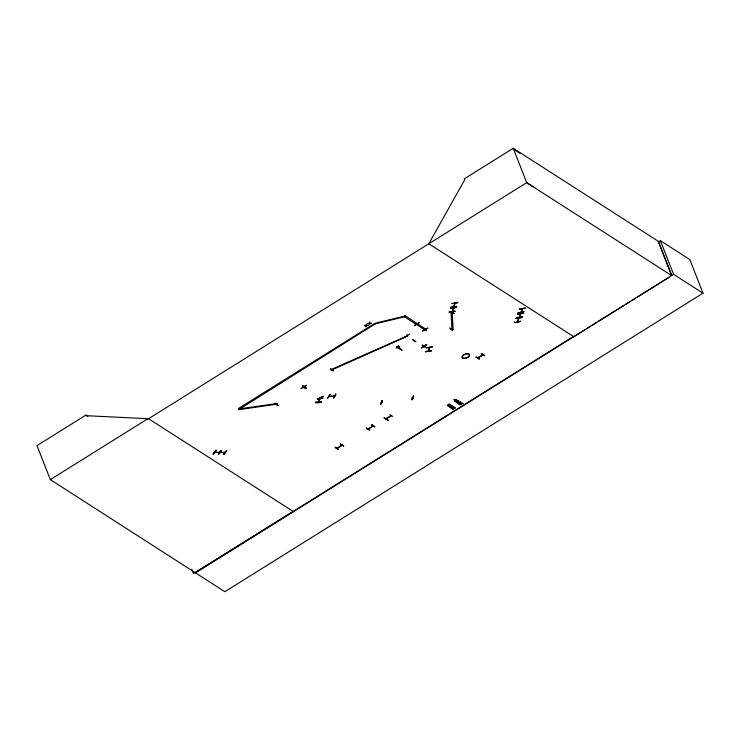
<?xml version="1.0" encoding="UTF-8"?>
<svg xmlns="http://www.w3.org/2000/svg" width="740" height="740" viewBox="0 0 740 740"><rect width="100%" height="100%" fill="white"/><g stroke="black" fill="none" stroke-linecap="round" stroke-linejoin="round"><path stroke-width="1.11" d="M366.43 325.406L366.134 326.756L366.032 325.433M369.769 323.112L369.436 324.693L369.334 323.371M368.113 325.175L366.568 325.461L366.466 324.12M369.778 322.048L369.88 323.399L371.425 323.112M517.584 321.789L517.593 321.031M384.319 417.998C396.566 425.028 375.901 413.382 387.612 419.552M479.122 359.094L476.005 357.096L479.298 358.669M479.344 358.928L476.014 357.124M274.919 403.55C283.337 408.018 274.161 404.16 275.077 403.143M278.212 405.428L275.104 403.439M302.789 386.178L305.87 388.176M366.198 428.293L369.575 430.144L366.374 427.84M422.263 345.219L425.408 347.254L422.216 344.96M423.465 328.68L426.619 330.715L423.262 328.828M425.482 351.851C436.618 348.799 429.69 352.407 425.435 351.398M431.365 350.797L431.318 350.325M213.25 454.11L216.034 450.151M218.346 454.221L221.204 450.493M449.226 312.058L455.072 311.031M456.599 306.157L456.645 306.637L450.817 307.368M456.636 306.628L450.743 307.174M456.682 306.453L450.789 307.609M523.92 311.688L518.111 313.085L523.92 311.642M522.44 316.97L516.585 317.96L522.403 316.517M330.096 394.485L327.589 398.286L330.059 394.244M428.627 351.111L428.562 350.381M429.256 347.939L429.635 347.532L428.645 351.047M520.294 321.077C520.904 321.743 514.134 323.556 514.457 321.983M382.173 400.433L380.767 404.068M382.247 400.645L380.813 404.308M452.121 311.753L453.176 329.947L452.02 330.29L451.049 312.16M453.176 308.525L453.278 307.988L453.454 308.506M453.583 308.182L452.362 311.781M453.879 306.906C454.638 304.001 455.572 303.816 454.591 302.91M519.85 316.868L519.452 317.293L520.618 313.751M521.015 312.391L522.348 309.079M520.877 313.686L519.702 317.229M521.238 312.373L521.201 311.642M521.265 312.308L522.422 308.765M404.475 316.341L404.549 315.666L404.641 316.757L375.245 323.861L238.65 409.683L277.361 404.105L277.639 403.393L238.918 408.97L238.317 408.582L374.644 323.473L375.245 323.861L375.328 323.186L404.715 316.091M517.352 321.817L518.583 318.265M518.5 318.579L518.897 318.154L517.676 321.706M318.329 402.209L319.939 398.638M320.235 398.573L319.708 398.61M321.252 401.94C309.117 402.153 319.403 404.031 321.179 401.644M426.601 347.865L432.493 346.792M451.927 303.502L457.783 302.531M449.263 312.483L449.226 312.002M450.568 308.432L456.423 307.47M452.149 311.771L453.333 308.229M453.675 306.897L454.776 303.4M453.916 306.85L453.537 306.129M517.843 314.139L523.763 312.964L517.732 313.862M518.111 313.094L518.065 312.613M525.271 308.071L519.415 309.043M522.403 308.83L521.922 308.848M522.449 316.998L516.548 317.488M514.494 322.464L520.405 321.354M521.682 317.627L515.909 318.394M453.148 409.026L447.367 405.492L449.346 404.271M453.5 408.785L447.783 405.067M449.161 404.225C463.175 411.699 448.116 406.676 449.189 404.281M459.984 404.743C439.384 390.017 478.308 412.134 456.081 400.09M459.975 404.743C459.679 404.466 455.063 399.526 454.462 401.071M461.723 403.689L461.371 403.901C446.035 395.447 466.921 403.587 460.558 404.401M455.84 400.229L461.797 403.541M460.391 404.327L454.526 400.858M380.554 404.392L382.007 400.692M382.219 402.486L382.127 402.014M412.661 398.101L411.93 397.713M413.688 396.122C408.989 404.493 415.186 396.834 413.299 395.918M413.438 396.15L411.865 399.591M400.71 349.345L400.775 348.836M414.271 340.881L413.734 340.604M425.213 329.707L425.435 329.476M323.01 398.129L317.349 398.638M320.216 398.564L318.561 402.218M398.971 348.309L402.116 350.325L398.906 348.041M303.261 387.371L304.149 387.27L303.465 387.631M407.009 335.192L407.685 335.738L407.24 335.054M407.148 335.664L407.536 336.164L331.15 370.24L330.826 369.704L407.389 335.84M407.204 335.683L406.972 335.137M424.002 346.246L423.493 346.135L424.057 346.237M428.812 243.765L464.674 179.829L464.285 178.849L513.236 148.296L658.239 241.249L671.707 275.604L526.695 182.651L513.236 148.296M429.32 347.652L428.377 351.093M328.995 396.483L334.6 396.067M329.55 395.956L329.624 396.307M335.581 393.976C337.375 394.984 329.541 402.625 335.757 394.217M454.971 303.631L454.675 302.817M453.565 306.129L453.759 306.564M216.163 450.41L213.018 454.157L216.062 450.124M219.438 452.51L219.317 451.992M220.992 450.503L218.3 454.018M218.448 454.018L221.445 450.503M218.855 454.305L221.686 450.521L218.559 454.295M220.317 452.501L220.335 452.02M224.553 452.63L224.414 452.131M223.933 454.416C229.289 446.692 226.153 452.908 223.554 454.157M320.476 397.787L319.995 397.214M454.869 400.729L460.4 404.401M455.858 400.229L461.399 403.883M454.628 408.119L448.829 404.429L454.86 407.971M302.993 386.03L306.157 388.038L305.555 388.407L302.364 386.114L305.62 388.334L306.157 388.038M336.867 448.329L342.019 445.286M386.114 418.803L391.072 415.658M391.293 415.741L386.215 418.868M477.799 357.91L482.757 354.775M482.98 354.849L477.911 357.984M305.241 386.733L304.621 386.955L304.991 386.289M331.372 370.231L331.955 370.046M452.39 312.761L451.9 313.029M451.178 329.3L450.392 329.18M367.974 429.098L373.089 425.925M368.409 428.395L368.511 428.469M373.2 426.018L368.206 429.117M381.618 402.449L382.154 402.357M412.069 398.065L412.596 397.972M386.696 418.59L386.539 418.091M478.382 357.707L478.225 357.207M425.602 329.466L425.047 329.624L425.593 329.328M334.462 396.196L329.096 396.474M214.794 452.214L225.043 452.473M224.96 452.639L214.767 452.39M87.894 416.315L85.942 415.066L37 445.619L50.329 479.622L224.849 591.704L703 293.188L689.81 259.536L660.413 240.685L658.48 241.888M50.329 479.622L148.287 418.47M364.348 325.443L366.171 325.489L366.06 324.37M367.66 323.38L369.482 323.417L369.362 322.307M366.531 325.693L368.224 325.452M369.843 323.621L371.526 323.389M405.279 316.082L404.281 316.692L423.992 329.328L424.982 328.708L405.113 315.656M398.314 345.858C391.432 349.687 403.67 347.439 398.471 345.885M481.388 353.766L484.793 355.589L481.277 353.489M336.968 448.412L341.963 445.295M343.804 446.054L340.335 443.954L343.526 446.137M392.709 416.37L389.703 414.65M195.332 572.575L573.472 336.496M195.443 572.862L673.594 274.337L703 293.188M414.345 325.517L419.525 322.566M414.418 325.739L419.45 322.344M422.781 331.085L427.97 327.996L422.688 330.863M293.225 511.46L193.492 573.574L191.808 569.273M574.795 336.108L584.6 330.003M586.561 328.782L590.474 326.34M592.435 325.119L596.357 322.677M598.318 321.456L623.802 305.583M625.763 304.362L629.685 301.92M631.636 300.699L635.558 298.266M637.519 297.045L663.003 281.172M664.964 279.951L668.886 277.509M302.475 386.391L302.965 385.734M301.097 388.667L306.212 385.494M277.352 404.142L276.677 404.401M276.843 404.438L277.195 404.049M404.651 337.089L409.812 333.99M454.184 313.51L451.067 311.475L453.796 313.409M317.719 399.147L323.121 396.372M317.83 399.424L323.112 396.363M449.504 327.922L452.63 329.938M451.021 329.217L450.78 329.55M421.55 347.957C429.524 342.056 427.748 345.497 421.273 347.569M421.384 347.856L426.388 344.405M371.656 424.88L374.967 426.795L371.887 424.779M448.014 405.65L449.726 404.595M455.091 401.228L456.802 400.183M450.42 407.25L452.131 406.195M457.496 402.828L459.207 401.774M450.984 407.62L452.695 406.565M458.06 403.207L459.771 402.153M451.483 407.953L453.195 406.898M458.56 403.531L460.271 402.477M452.048 408.323L453.759 407.268M459.124 403.911L460.835 402.856M459.494 404.151L461.205 403.096M452.418 408.572L454.129 407.518M454.693 407.888L452.899 409.164L447.635 405.326M412.67 339.743L415.908 341.723L412.55 339.521M453.777 306.591L453.824 306.055M424.242 345.904L424.242 345.506M451.215 312.585L452.371 312.243M382.081 402.542L381.618 402.606M432.512 346.81L426.453 347.8M425.519 351.694L431.429 350.612M481.416 353.692L484.515 355.672M340.428 444.157L343.406 445.952M453.925 313.612L450.706 311.392M330.419 368.909L333.472 370.925M330.623 368.788L333.333 370.721M302.725 386.197L305.824 388.213M457.884 302.734L452.029 303.705M454.85 303.354L454.86 302.827L455.1 303.345M456.441 307.489L450.41 308.377M449.3 312.299L455.183 311.318M519.36 309.19L525.289 308.09M523.689 313.094L517.834 314.065M515.854 318.533L521.765 317.506M317.266 398.777L322.89 397.935M321.289 401.922L315.453 402.282M367.762 323.657L369.445 323.648M364.459 325.72L366.134 325.711M533.068 186.647L526.695 182.651L148.555 418.729L86.192 415.695L85.942 415.066M454.536 303.178L454.73 303.714M223.693 454.388L226.449 450.429M513.615 149.276L519.989 153.273M428.469 243.543L573.815 336.719M338.421 449.411L335.239 447.367L338.337 449.421M338.143 449.587L335.192 447.136M148.213 418.507L293.567 511.682M371.61 424.862L374.69 426.971M454.86 400.654L460.576 404.382M449.125 404.419L454.656 408.092M660.413 240.685L673.594 274.337M658.748 242.304L671.402 274.605M452.982 308.034L453.204 308.525M333.842 395.743L333.768 395.872M306.147 385.281L301.032 388.454M396.936 347.088C398.527 349.095 399.776 344.59 396.936 347.088M464.082 358.438A3.913 1.98 -21.4 0 0 469.567 355.015A3.913 1.98 -21.4 0 0 463.925 354.858A3.913 1.98 -21.4 0 0 464.082 358.438M464.026 358.327A3.931 1.998 -21.4 0 0 469.539 354.886A3.931 1.998 -21.4 0 0 463.86 354.728A3.931 1.998 -21.4 0 0 464.026 358.327"/></g></svg>
